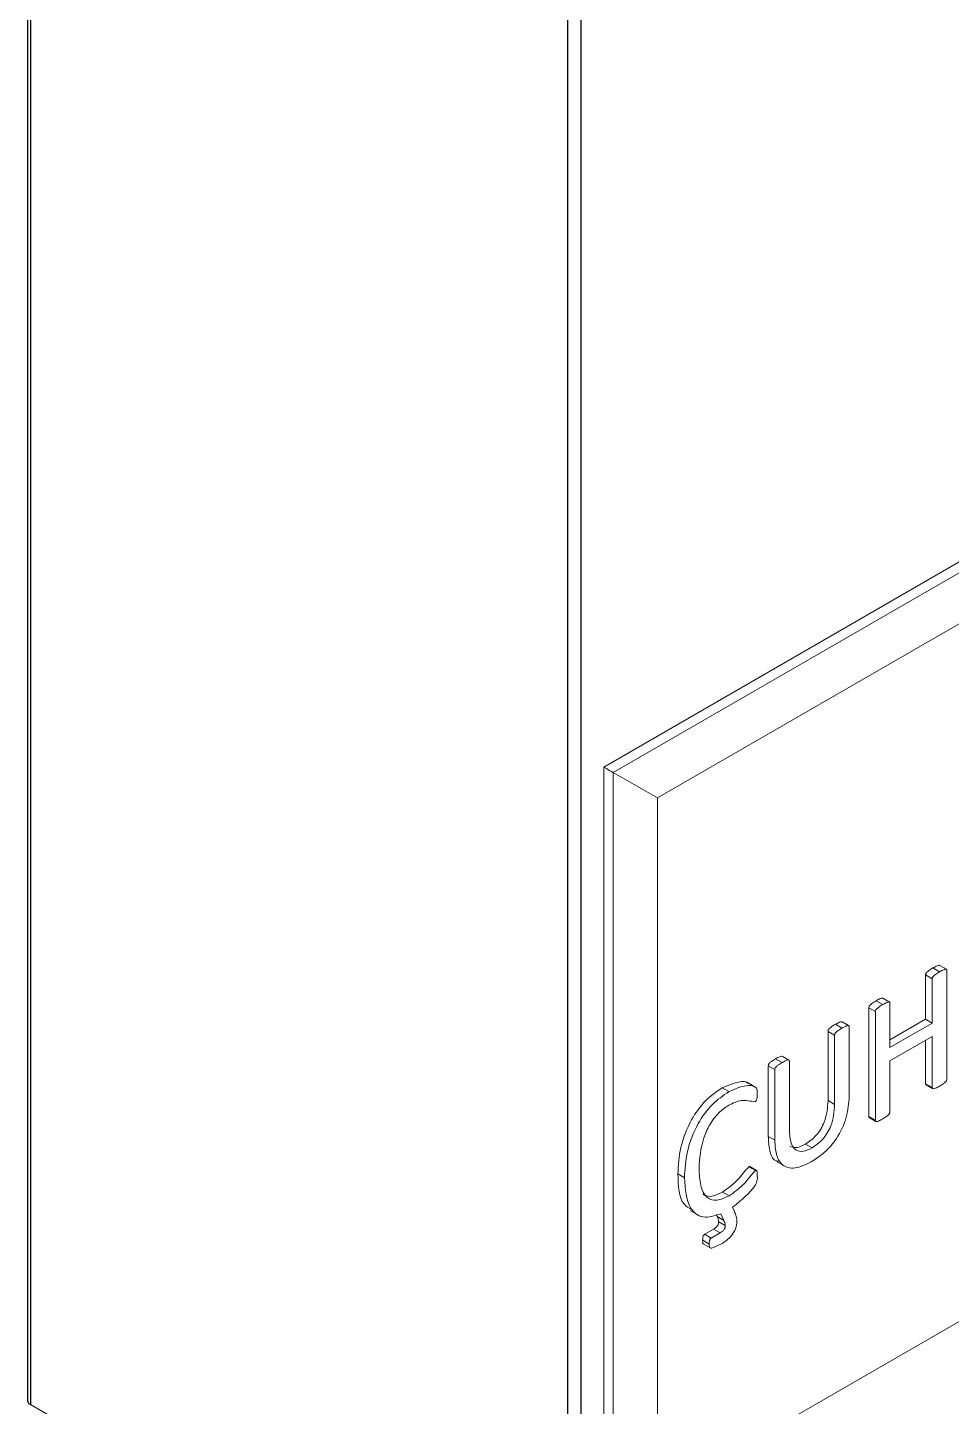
# Model space of a CAD drawing. Header units: millimetres. Extents: x 221 to 2771, y 196 to 840.
# Drawn here: x 2730.64 to 2742.5, y 557.48 to 575.19 of the extents above; entities that cross this region are included whole.
import ezdxf

# ---------------------------------------------------------------- set-up
doc = ezdxf.new("R2010")
doc.units = ezdxf.units.MM

msp = doc.modelspace()

# ---------------------------------------------------------------- linework, layer by layer
at = {"color": 252, "linetype": 'Continuous'}
for p, q in [((2730.637, 622.22), (2730.637, 557.55)), ((2730.673, 622.171), (2730.673, 557.501)), ((2737.574, 618.187), (2737.574, 553.517)), ((2737.744, 618.187), (2737.744, 553.517))]:
    msp.add_line(p, q, dxfattribs=at)
at = {"color": 7, "linetype": 'Continuous', "lineweight": 15}
for p, q in [((2752.047, 573.781), (2738.037, 565.693)), ((2752.167, 573.709), (2738.159, 565.623)), ((2752.157, 573.049), (2738.726, 565.296)), ((2738.037, 565.693), (2738.037, 553.456)), ((2738.159, 565.623), (2738.159, 553.387)), ((2738.159, 565.623), (2738.726, 565.296)), ((2738.726, 565.296), (2738.726, 552.74)), ((2742.351, 563.063), (2742.266, 563.112)), ((2742.438, 563.095), (2742.353, 563.144)), ((2742.444, 563.081), (2742.444, 561.683)), ((2742.172, 562.452), (2742.172, 563.022)), ((2742.256, 562.973), (2742.172, 563.022)), ((2742.256, 562.403), (2742.256, 562.973)), ((2741.62, 562.641), (2741.535, 562.69)), ((2741.707, 562.674), (2741.623, 562.723)), ((2741.442, 561.203), (2741.442, 562.6)), ((2741.526, 562.551), (2741.442, 562.6)), ((2741.526, 561.154), (2741.526, 562.551)), ((2741.714, 562.66), (2741.714, 562.09)), ((2741.097, 562.339), (2741.012, 562.388)), ((2741.183, 562.37), (2741.099, 562.419)), ((2741.19, 562.357), (2741.19, 561.463)), ((2741.714, 562.188), (2742.172, 562.452)), ((2741.714, 562.09), (2742.256, 562.403)), ((2742.256, 562.403), (2742.172, 562.452)), ((2740.918, 561.408), (2740.918, 562.297)), ((2741.002, 562.248), (2740.918, 562.297)), ((2741.002, 561.359), (2741.002, 562.248)), ((2742.256, 562.23), (2741.714, 561.917)), ((2742.172, 561.624), (2742.172, 562.181)), ((2742.256, 561.575), (2742.256, 562.23)), ((2740.416, 561.928), (2740.331, 561.977)), ((2740.15, 560.946), (2740.15, 561.854)), ((2740.235, 561.805), (2740.15, 561.854)), ((2740.235, 560.897), (2740.235, 561.805)), ((2740.329, 561.896), (2740.244, 561.945)), ((2740.422, 561.914), (2740.422, 561.034)), ((2741.714, 561.917), (2741.714, 561.262)), ((2739.99, 561.577), (2739.884, 561.638)), ((2742.256, 561.575), (2742.172, 561.624)), ((2739.644, 561.522), (2739.56, 561.571)), ((2742.177, 561.61), (2742.262, 561.561)), ((2741.002, 561.359), (2740.918, 561.408)), ((2741.526, 561.154), (2741.442, 561.203)), ((2741.447, 561.188), (2741.532, 561.139)), ((2740.235, 560.897), (2740.15, 560.946)), ((2740.713, 560.799), (2740.628, 560.848)), ((2739.985, 560.508), (2739.9, 560.557)), ((2739.999, 560.51), (2739.914, 560.559)), ((2740.263, 560.62), (2740.37, 560.559)), ((2739.074, 560.416), (2738.99, 560.465)), ((2739.647, 560.183), (2739.562, 560.232)), ((2739.692, 560.037), (2739.715, 559.982)), ((2739.147, 559.994), (2739.253, 559.933)), ((2739.496, 559.917), (2739.484, 559.943)), ((2739.58, 559.868), (2739.496, 559.917)), ((2739.599, 559.801), (2739.514, 559.85)), ((2739.58, 559.868), (2739.542, 559.953)), ((2739.334, 559.69), (2739.449, 559.757)), ((2739.419, 559.641), (2739.334, 559.69)), ((2739.419, 559.641), (2739.534, 559.708)), ((2739.534, 559.708), (2739.449, 559.757)), ((2739.307, 559.571), (2739.413, 559.509)), ((2739.393, 559.563), (2739.308, 559.612)), ((2739.671, 556.878), (2743.841, 559.286)), ((2730.673, 557.501), (2737.574, 553.517))]:
    msp.add_line(p, q, dxfattribs=at)
at = {"color": 252, "linetype": 'Continuous'}
msp.add_arc((2730.698, 557.556), 0.0604, 185.6938, 245.6263, dxfattribs=at)
at = {"color": 7, "linetype": 'Continuous', "lineweight": 15}
msp.add_ellipse((2738.157, 565.624), major_axis=(0.12, -0.069), ratio=0.00007, start_param=1.553384, end_param=3.141633, dxfattribs=at)
for points, knots in [([(2742.172, 563.022), (2742.172, 563.025), (2742.172, 563.031), (2742.175, 563.039), (2742.18, 563.048), (2742.192, 563.062), (2742.221, 563.085), (2742.248, 563.101), (2742.266, 563.112)], [0, 0, 0, 0, 0.062572, 0.125095, 0.187725, 0.250283, 0.500191, 1, 1, 1, 1]), ([(2742.256, 562.973), (2742.257, 562.976), (2742.257, 562.982), (2742.26, 562.99), (2742.265, 562.999), (2742.277, 563.013), (2742.306, 563.036), (2742.333, 563.052), (2742.351, 563.063)], [0, 0, 0, 0, 0.062572, 0.125095, 0.187725, 0.250283, 0.500191, 1, 1, 1, 1]), ([(2742.266, 563.112), (2742.284, 563.122), (2742.31, 563.136), (2742.339, 563.145), (2742.35, 563.146), (2742.352, 563.144), (2742.353, 563.144)], [0, 0, 0, 0, 0.594423, 0.891591, 0.966032, 1, 1, 1, 1]), ([(2742.351, 563.063), (2742.368, 563.072), (2742.395, 563.087), (2742.424, 563.097), (2742.436, 563.096), (2742.442, 563.093), (2742.443, 563.085), (2742.444, 563.081)], [0, 0, 0, 0, 0.50035, 0.750488, 0.813148, 0.875807, 1, 1, 1, 1]), ([(2741.442, 562.6), (2741.442, 562.606), (2741.443, 562.614), (2741.45, 562.625), (2741.462, 562.639), (2741.491, 562.662), (2741.517, 562.679), (2741.535, 562.69)], [0, 0, 0, 0, 0.124187, 0.186818, 0.249534, 0.499625, 1, 1, 1, 1]), ([(2741.535, 562.69), (2741.553, 562.7), (2741.58, 562.715), (2741.608, 562.724), (2741.619, 562.725), (2741.622, 562.723), (2741.622, 562.723)], [0, 0, 0, 0, 0.593607, 0.890543, 0.964562, 1, 1, 1, 1]), ([(2741.526, 562.551), (2741.527, 562.557), (2741.528, 562.565), (2741.535, 562.576), (2741.547, 562.59), (2741.576, 562.613), (2741.602, 562.63), (2741.62, 562.641)], [0, 0, 0, 0, 0.124187, 0.186818, 0.249534, 0.499625, 1, 1, 1, 1]), ([(2741.62, 562.641), (2741.638, 562.651), (2741.664, 562.665), (2741.693, 562.676), (2741.705, 562.676), (2741.712, 562.672), (2741.713, 562.665), (2741.714, 562.66)], [0, 0, 0, 0, 0.500539, 0.75092, 0.813334, 0.87614, 1, 1, 1, 1]), ([(2740.918, 562.297), (2740.918, 562.303), (2740.919, 562.312), (2740.926, 562.323), (2740.938, 562.337), (2740.967, 562.36), (2740.994, 562.377), (2741.012, 562.388)], [0, 0, 0, 0, 0.124165, 0.186803, 0.249516, 0.499633, 1, 1, 1, 1]), ([(2741.002, 562.248), (2741.003, 562.254), (2741.004, 562.263), (2741.011, 562.274), (2741.023, 562.288), (2741.052, 562.311), (2741.079, 562.328), (2741.097, 562.339)], [0, 0, 0, 0, 0.124165, 0.186803, 0.249516, 0.499633, 1, 1, 1, 1]), ([(2741.012, 562.388), (2741.029, 562.397), (2741.055, 562.41), (2741.086, 562.423), (2741.096, 562.42), (2741.098, 562.418)], [0, 0, 0, 0, 0.592187, 0.888154, 1, 1, 1, 1]), ([(2741.097, 562.339), (2741.114, 562.348), (2741.141, 562.362), (2741.171, 562.374), (2741.185, 562.371), (2741.189, 562.364), (2741.189, 562.359), (2741.19, 562.357)], [0, 0, 0, 0, 0.5003438, 0.7504079, 0.8748011, 0.9372681, 1, 1, 1, 1]), ([(2740.244, 561.945), (2740.262, 561.955), (2740.289, 561.969), (2740.317, 561.978), (2740.328, 561.979), (2740.33, 561.977), (2740.331, 561.977)], [0, 0, 0, 0, 0.597221, 0.895757, 0.970361, 1, 1, 1, 1]), ([(2740.15, 561.854), (2740.151, 561.86), (2740.152, 561.869), (2740.158, 561.88), (2740.17, 561.894), (2740.2, 561.917), (2740.226, 561.934), (2740.244, 561.945)], [0, 0, 0, 0, 0.124171, 0.186804, 0.249517, 0.499656, 1, 1, 1, 1]), ([(2740.235, 561.805), (2740.236, 561.811), (2740.237, 561.82), (2740.243, 561.831), (2740.255, 561.845), (2740.284, 561.868), (2740.311, 561.885), (2740.329, 561.896)], [0, 0, 0, 0, 0.124171, 0.186804, 0.249517, 0.499656, 1, 1, 1, 1]), ([(2740.329, 561.896), (2740.347, 561.905), (2740.373, 561.92), (2740.402, 561.93), (2740.414, 561.93), (2740.42, 561.926), (2740.421, 561.918), (2740.422, 561.914)], [0, 0, 0, 0, 0.5004416, 0.7506004, 0.8131148, 0.8758635, 1, 1, 1, 1]), ([(2739.56, 561.571), (2739.635, 561.602), (2739.747, 561.649), (2739.863, 561.656), (2739.889, 561.632), (2739.892, 561.629)], [0, 0, 0, 0, 0.638621, 0.95891, 1, 1, 1, 1]), ([(2742.178, 561.61), (2742.177, 561.611), (2742.173, 561.613), (2742.172, 561.619), (2742.172, 561.624)], [0, 0, 0, 0, 0.198467, 1, 1, 1, 1]), ([(2742.444, 561.683), (2742.443, 561.677), (2742.442, 561.669), (2742.435, 561.658), (2742.424, 561.644), (2742.395, 561.621), (2742.368, 561.604), (2742.351, 561.593)], [0, 0, 0, 0, 0.124241, 0.186801, 0.249677, 0.499732, 1, 1, 1, 1]), ([(2738.99, 560.465), (2738.996, 560.575), (2739.008, 560.797), (2739.137, 561.142), (2739.34, 561.421), (2739.486, 561.521), (2739.56, 561.571)], [0, 0, 0, 0, 0.280722, 0.560113, 0.779827, 1, 1, 1, 1]), ([(2739.074, 560.416), (2739.081, 560.526), (2739.093, 560.748), (2739.222, 561.093), (2739.425, 561.372), (2739.571, 561.472), (2739.644, 561.522)], [0, 0, 0, 0, 0.280722, 0.560113, 0.779827, 1, 1, 1, 1]), ([(2739.644, 561.522), (2739.721, 561.556), (2739.837, 561.606), (2739.955, 561.6), (2740.011, 561.564), (2740.01, 561.518), (2740.01, 561.495)], [0, 0, 0, 0, 0.499788, 0.750449, 0.874749, 1, 1, 1, 1]), ([(2740.01, 561.495), (2740.01, 561.478), (2740.009, 561.452), (2740.001, 561.419), (2739.991, 561.4), (2739.983, 561.394), (2739.979, 561.391)], [0, 0, 0, 0, 0.500461, 0.750516, 0.875408, 1, 1, 1, 1]), ([(2741.19, 561.463), (2741.184, 561.375), (2741.172, 561.2), (2741.047, 560.927), (2740.874, 560.731), (2740.759, 560.657), (2740.702, 560.62)], [0, 0, 0, 0, 0.280284, 0.558975, 0.779112, 1, 1, 1, 1]), ([(2742.351, 561.593), (2742.333, 561.583), (2742.306, 561.569), (2742.277, 561.559), (2742.265, 561.559), (2742.258, 561.563), (2742.257, 561.57), (2742.256, 561.575)], [0, 0, 0, 0, 0.500291, 0.750375, 0.813241, 0.875799, 1, 1, 1, 1]), ([(2739.644, 561.349), (2739.599, 561.318), (2739.509, 561.257), (2739.394, 561.101), (2739.282, 560.847), (2739.27, 560.664), (2739.262, 560.536)], [0, 0, 0, 0, 0.186922, 0.373586, 0.5607, 1, 1, 1, 1]), ([(2739.979, 561.391), (2739.951, 561.396), (2739.894, 561.406), (2739.787, 561.416), (2739.698, 561.374), (2739.644, 561.349)], [0, 0, 0, 0, 0.2791765, 0.5604321, 1, 1, 1, 1]), ([(2740.628, 560.848), (2740.676, 560.881), (2740.772, 560.946), (2740.902, 561.168), (2740.912, 561.317), (2740.918, 561.408)], [0, 0, 0, 0, 0.280855, 0.56001, 1, 1, 1, 1]), ([(2740.713, 560.799), (2740.761, 560.832), (2740.856, 560.897), (2740.987, 561.119), (2740.997, 561.268), (2741.002, 561.359)], [0, 0, 0, 0, 0.280855, 0.56001, 1, 1, 1, 1]), ([(2741.448, 561.188), (2741.447, 561.189), (2741.443, 561.191), (2741.442, 561.197), (2741.442, 561.203)], [0, 0, 0, 0, 0.2025902, 1, 1, 1, 1]), ([(2741.62, 561.171), (2741.602, 561.162), (2741.576, 561.148), (2741.546, 561.137), (2741.535, 561.138), (2741.528, 561.141), (2741.527, 561.149), (2741.526, 561.154)], [0, 0, 0, 0, 0.500298, 0.750299, 0.813223, 0.875759, 1, 1, 1, 1]), ([(2741.714, 561.262), (2741.713, 561.256), (2741.712, 561.248), (2741.705, 561.237), (2741.694, 561.222), (2741.665, 561.199), (2741.638, 561.182), (2741.62, 561.171)], [0, 0, 0, 0, 0.124146, 0.186827, 0.249456, 0.499683, 1, 1, 1, 1]), ([(2740.28, 560.627), (2740.267, 560.63), (2740.207, 560.641), (2740.162, 560.765), (2740.154, 560.886), (2740.15, 560.946)], [0, 0, 0, 0, 0.125567, 0.562094, 1, 1, 1, 1]), ([(2740.422, 561.034), (2740.425, 560.98), (2740.429, 560.872), (2740.492, 560.763), (2740.599, 560.744), (2740.675, 560.78), (2740.713, 560.799)], [0, 0, 0, 0, 0.2809941, 0.560063, 0.7796067, 1, 1, 1, 1]), ([(2740.702, 560.62), (2740.631, 560.586), (2740.49, 560.517), (2740.323, 560.562), (2740.245, 560.711), (2740.238, 560.835), (2740.235, 560.897)], [0, 0, 0, 0, 0.280334, 0.55888, 0.779092, 1, 1, 1, 1]), ([(2740.427, 560.821), (2740.456, 560.811), (2740.514, 560.79), (2740.589, 560.828), (2740.628, 560.848)], [0, 0, 0, 0, 0.485998, 1, 1, 1, 1]), ([(2739.562, 560.232), (2739.63, 560.28), (2739.725, 560.345), (2739.829, 560.476), (2739.876, 560.53), (2739.9, 560.557)], [0, 0, 0, 0, 0.559506, 0.780685, 1, 1, 1, 1]), ([(2739.9, 560.557), (2739.904, 560.559), (2739.909, 560.562), (2739.913, 560.56), (2739.914, 560.559)], [0, 0, 0, 0, 0.726602, 1, 1, 1, 1]), ([(2739.168, 560.006), (2739.132, 560.026), (2739.003, 560.099), (2738.995, 560.312), (2738.99, 560.465)], [0, 0, 0, 0, 0.284268, 1, 1, 1, 1]), ([(2739.542, 559.953), (2739.462, 559.928), (2739.301, 559.878), (2739.102, 560.038), (2739.085, 560.272), (2739.074, 560.416)], [0, 0, 0, 0, 0.280146, 0.559859, 1, 1, 1, 1]), ([(2739.262, 560.536), (2739.265, 560.461), (2739.272, 560.312), (2739.347, 560.152), (2739.489, 560.108), (2739.594, 560.158), (2739.647, 560.183)], [0, 0, 0, 0, 0.281094, 0.560657, 0.77996, 1, 1, 1, 1]), ([(2739.647, 560.183), (2739.715, 560.231), (2739.809, 560.297), (2739.914, 560.427), (2739.961, 560.481), (2739.985, 560.508)], [0, 0, 0, 0, 0.559506, 0.780685, 1, 1, 1, 1]), ([(2740.01, 560.434), (2740.011, 560.415), (2740.012, 560.375), (2739.965, 560.287), (2739.857, 560.169), (2739.758, 560.09), (2739.692, 560.037)], [0, 0, 0, 0, 0.125337, 0.248097, 0.499073, 1, 1, 1, 1]), ([(2739.985, 560.508), (2739.988, 560.51), (2739.994, 560.513), (2740, 560.51), (2740.006, 560.502), (2740.01, 560.477), (2740.01, 560.451), (2740.01, 560.434)], [0, 0, 0, 0, 0.124362, 0.187027, 0.24955, 0.49929, 1, 1, 1, 1]), ([(2739.308, 560.204), (2739.34, 560.189), (2739.411, 560.156), (2739.508, 560.205), (2739.562, 560.232)], [0, 0, 0, 0, 0.443946, 1, 1, 1, 1]), ([(2739.449, 559.757), (2739.458, 559.762), (2739.475, 559.773), (2739.498, 559.797), (2739.512, 559.826), (2739.513, 559.842), (2739.514, 559.85)], [0, 0, 0, 0, 0.280976, 0.560265, 0.779647, 1, 1, 1, 1]), ([(2739.514, 559.85), (2739.512, 559.864), (2739.508, 559.889), (2739.499, 559.909), (2739.496, 559.917)], [0, 0, 0, 0, 0.559321, 1, 1, 1, 1]), ([(2739.748, 559.858), (2739.745, 559.826), (2739.738, 559.762), (2739.665, 559.643), (2739.598, 559.598), (2739.557, 559.57)], [0, 0, 0, 0, 0.2802059, 0.5598472, 1, 1, 1, 1]), ([(2739.599, 559.801), (2739.597, 559.815), (2739.593, 559.84), (2739.584, 559.86), (2739.58, 559.868)], [0, 0, 0, 0, 0.559321, 1, 1, 1, 1]), ([(2739.715, 559.982), (2739.724, 559.962), (2739.742, 559.926), (2739.746, 559.879), (2739.748, 559.858)], [0, 0, 0, 0, 0.560492, 1, 1, 1, 1]), ([(2739.308, 559.612), (2739.308, 559.625), (2739.308, 559.642), (2739.313, 559.664), (2739.318, 559.675), (2739.325, 559.685), (2739.331, 559.688), (2739.334, 559.69)], [0, 0, 0, 0, 0.498705, 0.623545, 0.750119, 0.873326, 1, 1, 1, 1]), ([(2739.534, 559.708), (2739.543, 559.713), (2739.56, 559.724), (2739.583, 559.748), (2739.597, 559.777), (2739.598, 559.793), (2739.599, 559.801)], [0, 0, 0, 0, 0.280976, 0.560265, 0.779647, 1, 1, 1, 1]), ([(2739.319, 559.566), (2739.315, 559.571), (2739.307, 559.582), (2739.307, 559.601), (2739.308, 559.612)], [0, 0, 0, 0, 0.451511, 1, 1, 1, 1]), ([(2739.557, 559.57), (2739.524, 559.555), (2739.475, 559.534), (2739.408, 559.502), (2739.392, 559.533), (2739.392, 559.553), (2739.393, 559.563)], [0, 0, 0, 0, 0.5020476, 0.751751, 0.8743944, 1, 1, 1, 1]), ([(2739.393, 559.563), (2739.393, 559.576), (2739.393, 559.593), (2739.398, 559.615), (2739.402, 559.626), (2739.41, 559.636), (2739.416, 559.639), (2739.419, 559.641)], [0, 0, 0, 0, 0.498705, 0.623545, 0.750119, 0.873326, 1, 1, 1, 1])]:
    msp.add_open_spline(points, degree=3, knots=knots, dxfattribs=at)

doc.saveas('drawing.dxf')
